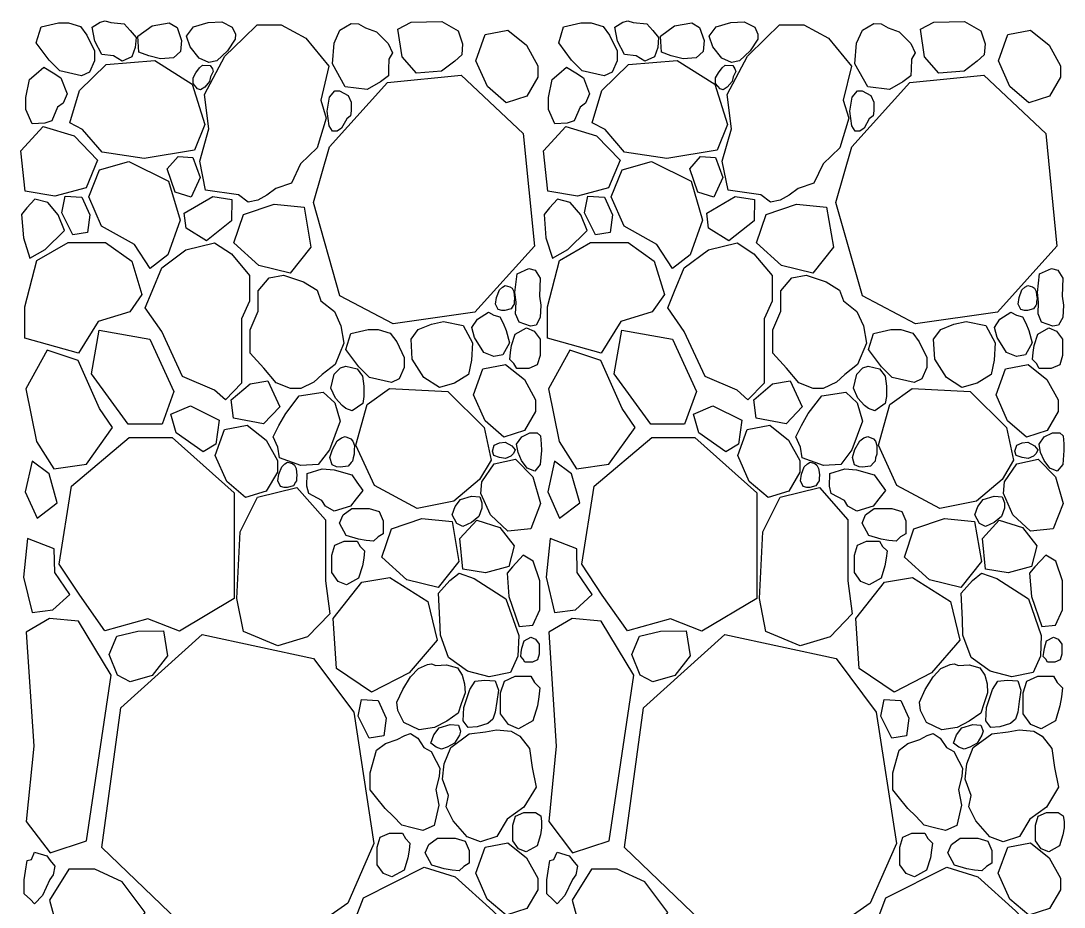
# Model space of a CAD drawing. Header units: millimetres. Extents: x 10227 to 13232, y 2 to 9351.
# Drawn here: x 11567.3 to 11743.4, y 431.4 to 581.2 of the extents above; entities that cross this region are included whole.
import ezdxf

# ---------------------------------------------------------------- set-up
doc = ezdxf.new("R2010")
doc.units = ezdxf.units.MM
doc.layers.add('RETINO', color=20, linetype='Continuous')

msp = doc.modelspace()

# ---------------------------------------------------------------- linework, layer by layer
at = {"layer": 'RETINO'}
for points in [[(11577.57, 571.86), (11573.87, 572.74), (11572.07, 574.5), (11569.9, 577.42), (11570.73, 580.15), (11573.64, 580.85), (11575.35, 580.85), (11577.38, 580.2), (11578.45, 578.75), (11579.73, 576.1), (11579.73, 574.42), (11578.89, 572.49), (11577.57, 571.86)], [(11582.96, 575.23), (11580.99, 575.47), (11579.82, 577.73), (11579.34, 580.08), (11580.71, 580.92), (11581.55, 581.16), (11582.49, 580.89), (11584.75, 580.66), (11585.76, 579.52), (11586.75, 578.32), (11586.61, 576.68), (11586.05, 575.1), (11584.92, 574.57), (11584.42, 574.35), (11582.96, 575.23)], [(11587.24, 575.85), (11587.05, 578.6), (11589.45, 580.33), (11592.37, 580.81)], [(11592.37, 580.81), (11593.68, 580.06)], [(11593.68, 580.06), (11594.43, 577.82), (11594.28, 575.97)], [(11602.18, 576.07), (11600.42, 574.39), (11599.07, 574.13), (11597.4, 574.84), (11595.9, 576.79), (11595.29, 578.56), (11596.47, 580.13), (11598.95, 580.86), (11601.22, 580.99), (11602.97, 580.12), (11603.53, 578.9), (11603.5, 578.05), (11602.18, 576.07)], [(11604.03, 551.79), (11598.48, 552.56), (11597.5, 557.44), (11599.07, 562.91), (11598.34, 568.69), (11601.75, 575.22), (11604.87, 578.24), (11607.19, 580.49), (11611.25, 580.49), (11615.43, 578.24), (11619.3, 573.53), (11617.93, 567.75), (11618.84, 564.71), (11617.32, 559.69), (11614.51, 557.03), (11612.98, 553.72), (11610.34, 552.84), (11608.82, 551.7), (11607.29, 550.89), (11605.67, 550.5), (11604.03, 551.79)], [(11625.76, 569.58), (11622.08, 570.04), (11619.9, 573.91), (11620.18, 577.41), (11621.16, 579.59), (11623.08, 580.69), (11624.32, 580.67), (11625.49, 579.99), (11627.35, 579.29), (11629.34, 577.33), (11630.05, 575.75), (11629.44, 574.7), (11629.4, 573.01), (11629.37, 571.87), (11628.01, 570.86), (11625.76, 569.58)], [(11631.67, 575.07), (11630.96, 579.77), (11633.23, 580.95), (11638.39, 581.07)], [(11638.39, 581.07), (11641.14, 579.49)], [(11641.14, 579.49), (11641.89, 577.25), (11641.74, 575.41)], [(11652.75, 568.43), (11649.26, 567.32), (11646.07, 570.06), (11644.12, 574.43), (11645.71, 578.83), (11649.53, 579.57), (11652.7, 577.03), (11654.61, 573.58), (11654.61, 571.64), (11652.75, 568.43)], [(11665.8, 571.86), (11662.1, 572.74), (11660.3, 574.5), (11658.12, 577.42), (11658.95, 580.15), (11661.87, 580.85), (11663.58, 580.85), (11665.61, 580.2), (11666.68, 578.75), (11667.96, 576.1), (11667.96, 574.42), (11667.12, 572.49), (11665.8, 571.86)], [(11671.19, 575.23), (11669.21, 575.47), (11668.04, 577.73), (11667.57, 580.08), (11668.94, 580.92), (11669.77, 581.16), (11670.71, 580.89), (11672.98, 580.66), (11673.99, 579.52), (11674.98, 578.32), (11674.83, 576.68), (11674.28, 575.1), (11673.15, 574.57), (11672.64, 574.35), (11671.19, 575.23)], [(11675.47, 575.85), (11675.28, 578.6), (11677.67, 580.33), (11680.6, 580.81)], [(11680.6, 580.81), (11681.91, 580.06)], [(11681.91, 580.06), (11682.65, 577.82), (11682.5, 575.97)], [(11690.41, 576.07), (11688.64, 574.39), (11687.3, 574.13), (11685.63, 574.84), (11684.12, 576.79), (11683.51, 578.56), (11684.7, 580.13), (11687.18, 580.86), (11689.45, 580.99), (11691.2, 580.12), (11691.76, 578.9), (11691.73, 578.05), (11690.41, 576.07)], [(11692.26, 551.79), (11686.7, 552.56), (11685.73, 557.44), (11687.3, 562.91), (11686.57, 568.69), (11689.97, 575.22), (11693.09, 578.24), (11695.41, 580.49), (11699.47, 580.49), (11703.65, 578.24), (11707.53, 573.53), (11706.16, 567.75), (11707.07, 564.71), (11705.55, 559.69), (11702.74, 557.03), (11701.2, 553.72), (11698.56, 552.84), (11697.04, 551.7), (11695.52, 550.89), (11693.89, 550.5), (11692.26, 551.79)], [(11713.98, 569.58), (11710.31, 570.04), (11708.13, 573.91), (11708.41, 577.41), (11709.39, 579.59), (11711.3, 580.69), (11712.55, 580.67), (11713.72, 579.99), (11715.58, 579.29), (11717.57, 577.33), (11718.28, 575.75), (11717.66, 574.7), (11717.62, 573.01), (11717.59, 571.87), (11716.24, 570.86), (11713.98, 569.58)], [(11719.89, 575.07), (11719.19, 579.77), (11721.46, 580.95), (11726.61, 581.07)], [(11726.61, 581.07), (11729.37, 579.49)], [(11729.37, 579.49), (11730.12, 577.25), (11729.97, 575.41)], [(11740.97, 568.43), (11737.49, 567.32), (11734.29, 570.06), (11732.35, 574.43), (11733.94, 578.83), (11737.75, 579.57), (11740.93, 577.03), (11742.84, 573.58), (11742.84, 571.64), (11740.97, 568.43)], [(11594.28, 575.97), (11593.09, 574.9)], [(11682.5, 575.97), (11681.32, 574.9)], [(11598.37, 563.64), (11596.65, 559.33), (11588.14, 557.92), (11581.01, 558.98), (11577.73, 562.82), (11575.55, 563.95), (11577.19, 569.41), (11581.7, 573.81), (11589.92, 574.45), (11596.25, 570.44), (11598.37, 563.64)], [(11593.09, 574.9), (11590.88, 574.74), (11588.89, 575.26), (11587.24, 575.85)], [(11640.55, 574.33), (11638.34, 572.67), (11634.08, 572.34), (11631.67, 575.07)], [(11641.74, 575.41), (11640.55, 574.33)], [(11686.6, 563.64), (11684.87, 559.33), (11676.37, 557.92), (11669.24, 558.98), (11665.95, 562.82), (11663.78, 563.95), (11665.42, 569.41), (11669.92, 573.81), (11678.14, 574.45), (11684.47, 570.44), (11686.6, 563.64)], [(11681.32, 574.9), (11679.1, 574.74), (11677.11, 575.26), (11675.47, 575.85)], [(11728.78, 574.33), (11726.57, 572.67), (11722.31, 572.34), (11719.89, 575.07)], [(11729.97, 575.41), (11728.78, 574.33)], [(11569.21, 563.74), (11568.16, 566.19), (11568.16, 568.19), (11568.76, 571.23), (11569.92, 572.23), (11571.21, 573.34), (11572.76, 572.35), (11574.06, 571.51), (11575.11, 568.83), (11574.44, 567.27), (11573.51, 566.59), (11572.51, 564.28), (11571.33, 563.87), (11569.21, 563.74)], [(11599.18, 570.93), (11598.36, 569.94), (11597.65, 569.51), (11597.12, 569.69), (11596.38, 570.59), (11596.38, 571.51), (11596.87, 572.39), (11597.49, 573.21), (11598, 573.68), (11599.27, 573.63), (11599.65, 573.07), (11599.76, 572.6), (11599.33, 571.7), (11599.18, 570.93)], [(11657.44, 563.74), (11656.39, 566.19), (11656.39, 568.19), (11656.99, 571.23), (11658.15, 572.23), (11659.44, 573.34), (11660.98, 572.35), (11662.28, 571.51), (11663.34, 568.83), (11662.66, 567.27), (11661.74, 566.59), (11660.74, 564.28), (11659.56, 563.87), (11657.44, 563.74)], [(11687.4, 570.93), (11686.58, 569.94), (11685.87, 569.51), (11685.35, 569.69), (11684.61, 570.59), (11684.61, 571.51), (11685.1, 572.39), (11685.71, 573.21), (11686.23, 573.68), (11687.5, 573.63), (11687.87, 573.07), (11687.99, 572.6), (11687.56, 571.7), (11687.4, 570.93)], [(11619.39, 559.85), (11629.19, 570.72), (11641.64, 571.99), (11652.1, 562.15), (11654, 543.1), (11643.97, 531.97), (11630.14, 529.96), (11621.15, 534.7), (11616.69, 550.49), (11619.39, 559.85)], [(11707.61, 559.85), (11717.42, 570.72), (11729.87, 571.99), (11740.33, 562.15), (11742.23, 543.1), (11732.19, 531.97), (11718.37, 529.96), (11709.38, 534.7), (11704.92, 550.49), (11707.61, 559.85)], [(11622.32, 564.59), (11621.44, 563.05), (11620.72, 562.53), (11619.92, 562.53), (11619.35, 563.45), (11619.01, 565.91), (11619.41, 568.28), (11620.32, 569.34), (11621.12, 569.34), (11622.58, 568.57), (11623.09, 567.4), (11623.09, 565.94), (11622.95, 565.1), (11622.32, 564.59)], [(11710.55, 564.59), (11709.66, 563.05), (11708.95, 562.53), (11708.15, 562.53), (11707.58, 563.45), (11707.24, 565.91), (11707.64, 568.28), (11708.55, 569.34), (11709.35, 569.34), (11710.81, 568.57), (11711.32, 567.4), (11711.32, 565.94), (11711.18, 565.1), (11710.55, 564.59)], [(11573.04, 551.55), (11568.02, 552.4), (11567.31, 559.21), (11571.1, 563.33), (11576.29, 561.71), (11580.25, 557.6), (11578.31, 552.95), (11573.04, 551.55)], [(11661.27, 551.55), (11656.25, 552.4), (11655.54, 559.21), (11659.32, 563.33), (11664.52, 561.71), (11668.47, 557.6), (11666.54, 552.95), (11661.27, 551.55)], [(11586.47, 543.35), (11580.95, 546.46), (11578.77, 551.41), (11580.61, 556.01), (11585.55, 557.4), (11592.22, 554.06), (11594.18, 547.49), (11592.11, 541.62), (11589.12, 539.32), (11586.47, 543.35)], [(11593.86, 558.26), (11596.37, 558.05), (11597.6, 554.68), (11596.05, 551.4), (11593.35, 552.23), (11592.03, 556.18), (11593.86, 558.26)], [(11674.7, 543.35), (11669.18, 546.46), (11666.99, 551.41), (11668.83, 556.01), (11673.78, 557.4), (11680.45, 554.06), (11682.4, 547.49), (11680.33, 541.62), (11677.34, 539.32), (11674.7, 543.35)], [(11682.08, 558.26), (11684.6, 558.05), (11685.82, 554.68), (11684.28, 551.4), (11681.58, 552.23), (11680.26, 556.18), (11682.08, 558.26)], [(11578.56, 545.39), (11576.07, 544.99), (11574.22, 548.7), (11574.79, 551.52), (11577.61, 551.37), (11578.94, 548.39), (11578.56, 545.39)], [(11595.19, 546.15), (11594.88, 548.66), (11599.71, 551.48), (11602.95, 550.98), (11602.88, 547.39), (11598.63, 543.98), (11595.19, 546.15)], [(11666.79, 545.39), (11664.3, 544.99), (11662.44, 548.7), (11663.02, 551.52), (11665.83, 551.37), (11667.17, 548.39), (11666.79, 545.39)], [(11683.42, 546.15), (11683.11, 548.66), (11687.93, 551.48), (11691.17, 550.98), (11691.11, 547.39), (11686.86, 543.98), (11683.42, 546.15)], [(11567.73, 544.49), (11568.82, 541.06), (11571.43, 542.55), (11574.69, 545.72), (11573.6, 548.38), (11571.84, 550.46), (11569.67, 551.01), (11568.32, 549.56), (11567.42, 548.47), (11567.73, 544.49)], [(11610.06, 550.17), (11615.12, 549.66), (11616.29, 542.91), (11612.78, 538.55), (11607.49, 539.83), (11603.27, 543.66), (11604.89, 548.42), (11610.06, 550.17)], [(11655.96, 544.49), (11657.04, 541.06), (11659.66, 542.55), (11662.91, 545.72), (11661.83, 548.38), (11660.07, 550.46), (11657.9, 551.01), (11656.54, 549.56), (11655.64, 548.47), (11655.96, 544.49)], [(11698.28, 550.17), (11703.35, 549.66), (11704.51, 542.91), (11701.01, 538.55), (11695.71, 539.83), (11691.5, 543.66), (11693.12, 548.42), (11698.28, 550.17)], [(11580.37, 530.35), (11577.04, 525.03), (11567.98, 527.55), (11567.98, 532.87), (11570.02, 540.65), (11575.27, 543.72), (11581.6, 543.72), (11586.03, 540.58), (11587.73, 534.92), (11585.69, 531.99), (11580.37, 530.35)], [(11599.99, 518.78), (11594.62, 521.1), (11591.09, 528.66), (11588.3, 532.67), (11589.45, 535.47), (11591.09, 539.42), (11595.17, 542.48), (11599.99, 543.64), (11602.85, 541.8), (11605.91, 538.12), (11605.91, 533.83), (11604.55, 530.84), (11604.55, 527.84), (11604.55, 522.87), (11604.55, 519.94), (11601.83, 517.15), (11599.99, 518.78)], [(11668.6, 530.35), (11665.26, 525.03), (11656.2, 527.55), (11656.2, 532.87), (11658.25, 540.65), (11663.49, 543.72), (11669.83, 543.72), (11674.25, 540.58), (11675.96, 534.92), (11673.91, 531.99), (11668.6, 530.35)], [(11688.22, 518.78), (11682.85, 521.1), (11679.31, 528.66), (11676.52, 532.67), (11677.68, 535.47), (11679.32, 539.42), (11683.39, 542.48), (11688.22, 543.64), (11691.08, 541.8), (11694.14, 538.12), (11694.14, 533.83), (11692.78, 530.84), (11692.78, 527.84), (11692.78, 522.87), (11692.78, 519.94), (11690.06, 517.15), (11688.22, 518.78)], [(11655.11, 533.15), (11654.99, 531.07), (11654.3, 529.77), (11653.33, 529.58), (11651.41, 530.28), (11650.82, 531.68), (11650.91, 533.61), (11650.73, 535.26), (11651.09, 538.42), (11653.07, 539.32), (11654.14, 539.04), (11655, 537.67), (11654.89, 534.63), (11655.11, 533.15)], [(11743.33, 533.15), (11743.22, 531.07), (11742.52, 529.77), (11741.56, 529.58), (11739.63, 530.28), (11739.05, 531.68), (11739.13, 533.61), (11738.95, 535.26), (11739.31, 538.42), (11741.29, 539.32), (11742.37, 539.04), (11743.23, 537.67), (11743.11, 534.63), (11743.33, 533.15)], [(11620.35, 523.13), (11618.18, 521.43), (11616.77, 520.14), (11614.55, 519.05), (11612.86, 519.05), (11610.4, 519.98), (11608.35, 522.47), (11606.03, 524.99), (11606.03, 528.94), (11607.38, 532.11), (11607.38, 535.54), (11609.25, 537.74), (11611.64, 538.17), (11615.04, 537.07), (11617.31, 535.68), (11617.96, 533.84), (11620.25, 532.04), (11621.35, 529.63), (11621.84, 526.73), (11620.35, 523.13)], [(11708.57, 523.13), (11706.41, 521.43), (11705, 520.14), (11702.78, 519.05), (11701.09, 519.05), (11698.63, 519.98), (11696.58, 522.47), (11694.25, 524.99), (11694.25, 528.94), (11695.61, 532.11), (11695.61, 535.54), (11697.48, 537.74), (11699.87, 538.17), (11703.27, 537.07), (11705.53, 535.68), (11706.19, 533.84), (11708.47, 532.04), (11709.57, 529.63), (11710.06, 526.73), (11708.57, 523.13)], [(11650.07, 532.49), (11649.03, 532.2), (11648.53, 532.2), (11647.89, 532.37), (11647.45, 533.29), (11647.62, 534.44), (11648.09, 535.69), (11648.6, 536.18), (11649.09, 536.46), (11649.89, 536.24), (11650.23, 535.98), (11650.51, 535.42), (11650.58, 534.8), (11650.65, 534.24), (11650.58, 533.74), (11650.58, 533.29), (11650.42, 533.06), (11650.07, 532.49)], [(11738.3, 532.49), (11737.25, 532.2), (11736.75, 532.2), (11736.12, 532.37), (11735.68, 533.29), (11735.85, 534.44), (11736.31, 535.69), (11736.83, 536.18), (11737.32, 536.46), (11738.12, 536.24), (11738.46, 535.98), (11738.74, 535.42), (11738.8, 534.8), (11738.88, 534.24), (11738.8, 533.74), (11738.8, 533.29), (11738.65, 533.06), (11738.3, 532.49)], [(11635.37, 520.92), (11633.4, 524.01), (11633.19, 527.41), (11634.39, 529), (11636.61, 529.9), (11638.65, 530.38), (11641.99, 529.68), (11643.56, 526.77), (11643.41, 523.86), (11642.89, 521.41), (11640.52, 519.95), (11637.97, 519.21), (11635.37, 520.92)], [(11649.25, 528.85), (11649.82, 526.76), (11648.69, 524.72), (11647.18, 524.48), (11645.47, 525.15), (11643.9, 527.66), (11643.45, 529.36), (11644.39, 530.76), (11646.25, 531.92), (11647.15, 531.44), (11648.2, 531.18), (11648.74, 530.07), (11649.25, 528.85)], [(11723.6, 520.92), (11721.63, 524.01), (11721.41, 527.41), (11722.62, 529), (11724.84, 529.9), (11726.88, 530.38), (11730.21, 529.68), (11731.79, 526.77), (11731.64, 523.86), (11731.12, 521.41), (11728.74, 519.95), (11726.19, 519.21), (11723.6, 520.92)], [(11737.48, 528.85), (11738.05, 526.76), (11736.92, 524.72), (11735.41, 524.48), (11733.7, 525.15), (11732.13, 527.66), (11731.67, 529.36), (11732.61, 530.76), (11734.47, 531.92), (11735.38, 531.44), (11736.43, 531.18), (11736.97, 530.07), (11737.48, 528.85)], [(11591.14, 513), (11585.41, 513), (11579.24, 521.53), (11580.54, 528.89), (11589.08, 527.38), (11593.16, 518.56)], [(11629.88, 520.05), (11626.18, 520.93), (11624.37, 522.69), (11622.2, 525.61), (11623.03, 528.34), (11625.95, 529.04), (11627.66, 529.04), (11629.68, 528.39), (11630.76, 526.94), (11632.04, 524.29), (11632.04, 522.61), (11631.2, 520.68), (11629.88, 520.05)], [(11650.17, 526.32), (11650.76, 528.25), (11652.65, 529.29), (11653.95, 528.74), (11654.96, 527.36), (11654.96, 524.62), (11654.48, 523.06), (11653.05, 522.42), (11651.02, 522.42), (11650.54, 523.25), (11649.85, 523.97), (11649.97, 525.11), (11650.17, 526.32)], [(11679.36, 513), (11673.64, 513), (11667.46, 521.53), (11668.76, 528.89), (11677.31, 527.38), (11681.39, 518.56)], [(11718.1, 520.05), (11714.4, 520.93), (11712.6, 522.69), (11710.43, 525.61), (11711.26, 528.34), (11714.17, 529.04), (11715.89, 529.04), (11717.91, 528.39), (11718.98, 526.94), (11720.27, 524.29), (11720.27, 522.61), (11719.42, 520.68), (11718.1, 520.05)], [(11738.4, 526.32), (11738.98, 528.25), (11740.88, 529.29), (11742.18, 528.74), (11743.19, 527.36), (11743.19, 524.62), (11742.71, 523.06), (11741.28, 522.42), (11739.24, 522.42), (11738.77, 523.25), (11738.08, 523.97), (11738.2, 525.11), (11738.4, 526.32)], [(11578.37, 506.29), (11582.8, 512.47), (11580.58, 515.65), (11576.98, 523.77), (11571.75, 525.51), (11568.15, 519), (11569.95, 510.11)], [(11666.6, 506.29), (11671.03, 512.47), (11668.81, 515.65), (11665.21, 523.77), (11659.98, 525.51), (11656.37, 519), (11658.17, 510.11)], [(11619.65, 519.1), (11620.23, 521.48), (11621.25, 522.54), (11622.15, 522.82), (11624.06, 522.36), (11624.99, 521.11), (11625.23, 519.42), (11625.24, 517.68), (11625.02, 516.52), (11623.24, 515.3), (11622.16, 515.67), (11621.53, 516.2), (11620.41, 517.43), (11619.65, 519.1)], [(11652.36, 511.95), (11648.87, 510.85), (11645.68, 513.59), (11643.74, 517.95), (11645.32, 522.36), (11649.14, 523.1), (11652.32, 520.55), (11654.22, 517.11), (11654.22, 515.16), (11652.36, 511.95)], [(11707.88, 519.1), (11708.46, 521.48), (11709.48, 522.54), (11710.38, 522.82), (11712.28, 522.36), (11713.22, 521.11), (11713.46, 519.42), (11713.46, 517.68), (11713.24, 516.52), (11711.47, 515.3), (11710.39, 515.67), (11709.75, 516.2), (11708.64, 517.43), (11707.88, 519.1)], [(11740.59, 511.95), (11737.1, 510.85), (11733.9, 513.59), (11731.96, 517.95), (11733.55, 522.36), (11737.36, 523.1), (11740.54, 520.55), (11742.45, 517.11), (11742.45, 515.16), (11740.59, 511.95)], [(11608.98, 520.35), (11611.01, 515.95), (11608.29, 513.1), (11603.23, 514.05), (11602.81, 517.14), (11606.01, 519.82), (11608.98, 520.35)], [(11697.21, 520.35), (11699.24, 515.95), (11696.51, 513.1), (11691.46, 514.05), (11691.04, 517.14), (11694.23, 519.82), (11697.21, 520.35)], [(11593.16, 518.56), (11591.14, 513)], [(11612.02, 514.81), (11614.32, 517.83), (11618.35, 518.45), (11620.3, 516.61), (11621.19, 513.52), (11619.4, 508.67), (11617.53, 506.22), (11614.58, 506.03), (11610.98, 507.36), (11610.68, 509.13), (11609.92, 510.86), (11610.89, 512.8), (11612.02, 514.81)], [(11625.77, 516.34), (11629.56, 519.03), (11639.37, 518.53), (11645.51, 512.46), (11646.69, 506.92), (11644.76, 503.69), (11640.42, 499.99), (11634.24, 498.75), (11626.99, 502.67), (11623.85, 509.48), (11625.77, 516.34)], [(11681.39, 518.56), (11679.36, 513)], [(11700.25, 514.81), (11702.55, 517.83), (11706.58, 518.45), (11708.52, 516.61), (11709.42, 513.52), (11707.62, 508.67), (11705.75, 506.22), (11702.81, 506.03), (11699.2, 507.36), (11698.91, 509.13), (11698.15, 510.86), (11699.12, 512.8), (11700.25, 514.81)], [(11713.99, 516.34), (11717.79, 519.03), (11727.6, 518.53), (11733.74, 512.46), (11734.92, 506.92), (11732.99, 503.69), (11728.64, 499.99), (11722.47, 498.75), (11715.22, 502.67), (11712.08, 509.48), (11713.99, 516.34)], [(11600.24, 509.65), (11598.09, 508.33), (11593.52, 511.55), (11592.64, 514.71), (11595.93, 516.13), (11600.79, 513.68), (11600.24, 509.65)], [(11688.47, 509.65), (11686.32, 508.33), (11681.75, 511.55), (11680.87, 514.71), (11684.16, 516.13), (11689.02, 513.68), (11688.47, 509.65)], [(11608.74, 501.72), (11605.26, 500.62), (11602.06, 503.36), (11600.12, 507.72), (11601.71, 512.13), (11605.52, 512.87), (11608.7, 510.32), (11610.61, 506.88), (11610.61, 504.93), (11608.74, 501.72)], [(11696.97, 501.72), (11693.48, 500.62), (11690.29, 503.36), (11688.35, 507.72), (11689.94, 512.13), (11693.75, 512.87), (11696.93, 510.32), (11698.83, 506.88), (11698.83, 504.93), (11696.97, 501.72)], [(11622.54, 505.9), (11621.21, 505.73), (11620.59, 505.82), (11619.85, 506.16), (11619.47, 507.37), (11619.9, 508.74), (11620.7, 510.2), (11621.42, 510.69), (11622.07, 510.95), (11623.02, 510.54), (11623.38, 510.15), (11623.63, 509.41), (11623.59, 508.64), (11623.58, 507.94), (11623.4, 507.35), (11623.31, 506.78), (11623.08, 506.54), (11622.54, 505.9)], [(11655, 506.23), (11654.06, 505.08), (11652.78, 505.58), (11651.83, 506.88), (11651.25, 508.21), (11651.01, 509.62), (11651.87, 510.89), (11653.23, 511.56), (11654.48, 511.56), (11655.06, 511.07), (11655.15, 509.68), (11655.19, 508.57), (11655, 506.23)], [(11710.77, 505.9), (11709.43, 505.73), (11708.82, 505.82), (11708.07, 506.16), (11707.7, 507.37), (11708.12, 508.74), (11708.93, 510.2), (11709.65, 510.69), (11710.3, 510.95), (11711.24, 510.54), (11711.61, 510.15), (11711.85, 509.41), (11711.82, 508.64), (11711.8, 507.94), (11711.62, 507.35), (11711.54, 506.78), (11711.31, 506.54), (11710.77, 505.9)], [(11743.22, 506.23), (11742.29, 505.08), (11741.01, 505.58), (11740.05, 506.88), (11739.47, 508.21), (11739.23, 509.62), (11740.1, 510.89), (11741.46, 511.56), (11742.71, 511.56), (11743.29, 511.07), (11743.38, 509.68), (11743.41, 508.57), (11743.22, 506.23)], [(11569.95, 510.11), (11572.86, 505.47)], [(11581.47, 478.11), (11577.24, 484.14), (11573.77, 489.37), (11575.87, 502.54), (11585.62, 510.78), (11592.86, 510.78), (11603.33, 501.41), (11603.33, 483.58), (11594.07, 478.04), (11588.74, 480.11), (11581.47, 478.11)], [(11649.14, 507.24), (11648.12, 507.37), (11647.14, 507.72), (11646.91, 508.45), (11647.22, 509.47), (11648.12, 509.88), (11649.06, 509.99), (11650.2, 509.38), (11650.76, 508.69), (11650.47, 508.05), (11650.03, 507.63), (11649.14, 507.24)], [(11658.17, 510.11), (11661.09, 505.47)], [(11669.7, 478.11), (11665.47, 484.14), (11662, 489.37), (11664.1, 502.54), (11673.84, 510.78), (11681.09, 510.78), (11691.55, 501.41), (11691.55, 483.58), (11682.3, 478.04), (11676.96, 480.11), (11669.7, 478.11)], [(11737.36, 507.24), (11736.35, 507.37), (11735.37, 507.72), (11735.13, 508.45), (11735.45, 509.47), (11736.34, 509.88), (11737.29, 509.99), (11738.43, 509.38), (11738.99, 508.69), (11738.7, 508.05), (11738.26, 507.63), (11737.36, 507.24)], [(11570.05, 497.16), (11573.44, 499.75), (11572.07, 504.62), (11569.19, 506.75), (11568.03, 501.57), (11570.05, 497.16)], [(11572.86, 505.47), (11578.37, 506.29)], [(11613.33, 502.63), (11612.28, 502.33), (11611.78, 502.33), (11611.15, 502.51), (11610.71, 503.43), (11610.88, 504.58), (11611.35, 505.83), (11611.86, 506.31), (11612.35, 506.6), (11613.15, 506.38), (11613.49, 506.12), (11613.77, 505.56), (11613.83, 504.94), (11613.91, 504.38), (11613.83, 503.88), (11613.83, 503.43), (11613.68, 503.2), (11613.33, 502.63)], [(11647.24, 506.31), (11650.81, 507.12), (11653.77, 504.12), (11655.04, 499.61), (11653.39, 495.35), (11649.52, 494.93), (11646.57, 497.73), (11644.96, 501.33), (11645.12, 503.27), (11647.24, 506.31)], [(11658.27, 497.16), (11661.67, 499.75), (11660.29, 504.62), (11657.42, 506.75), (11656.26, 501.57), (11658.27, 497.16)], [(11661.09, 505.47), (11666.6, 506.29)], [(11701.55, 502.63), (11700.51, 502.33), (11700.01, 502.33), (11699.38, 502.51), (11698.93, 503.43), (11699.11, 504.58), (11699.57, 505.83), (11700.09, 506.31), (11700.57, 506.6), (11701.37, 506.38), (11701.71, 506.12), (11701.99, 505.56), (11702.06, 504.94), (11702.13, 504.38), (11702.06, 503.88), (11702.06, 503.43), (11701.91, 503.2), (11701.55, 502.63)], [(11735.47, 506.31), (11739.04, 507.12), (11741.99, 504.12), (11743.26, 499.61), (11741.61, 495.35), (11737.75, 494.93), (11734.8, 497.73), (11733.18, 501.33), (11733.35, 503.27), (11735.47, 506.31)], [(11615.67, 504.67), (11618.19, 505.5), (11620.18, 505.33), (11623.16, 504.46), (11624.05, 503.22), (11625.05, 501.84), (11623.92, 500.39), (11622.98, 499.17), (11620.21, 498.35), (11618.72, 499.16), (11618.12, 500.14), (11615.91, 501.33), (11615.61, 502.55), (11615.67, 504.67)], [(11703.89, 504.67), (11706.42, 505.5), (11708.41, 505.33), (11711.38, 504.46), (11712.28, 503.22), (11713.28, 501.84), (11712.15, 500.39), (11711.2, 499.17), (11708.44, 498.35), (11706.94, 499.16), (11706.35, 500.14), (11704.14, 501.33), (11703.83, 502.55), (11703.89, 504.67)], [(11610.67, 475.56), (11604.87, 478.02), (11603.79, 483.59), (11604.33, 494.82), (11607.27, 500.69), (11613.91, 502.32), (11618.72, 496.85), (11618.72, 486.57), (11619.45, 480.99), (11615.73, 477.11), (11610.67, 475.56)], [(11698.89, 475.56), (11693.1, 478.02), (11692.02, 483.59), (11692.56, 494.82), (11695.49, 500.69), (11702.14, 502.32), (11706.95, 496.85), (11706.95, 486.57), (11707.67, 480.99), (11703.95, 477.11), (11698.89, 475.56)], [(11644.62, 497.41), (11643.4, 496.43), (11641.95, 495.74), (11640.91, 496.25), (11640.13, 497.69), (11640.63, 499.12), (11641.52, 500.27), (11643.4, 500.87), (11644.77, 500.75), (11645.15, 499.75), (11645.15, 498.82), (11644.62, 497.41)], [(11732.85, 497.41), (11731.62, 496.43), (11730.18, 495.74), (11729.14, 496.25), (11728.35, 497.69), (11728.86, 499.12), (11729.75, 500.27), (11731.63, 500.87), (11733, 500.75), (11733.38, 499.75), (11733.37, 498.82), (11732.85, 497.41)], [(11624.3, 493.6), (11622.22, 494.24), (11621.1, 496.27), (11621.7, 497.68), (11623.17, 498.77), (11626.13, 498.77), (11627.81, 498.25), (11628.5, 496.71), (11628.5, 494.52), (11627.61, 494.01), (11626.83, 493.26), (11625.6, 493.39), (11624.3, 493.6)], [(11712.53, 493.6), (11710.45, 494.24), (11709.32, 496.27), (11709.92, 497.68), (11711.4, 498.77), (11714.35, 498.77), (11716.04, 498.25), (11716.73, 496.71), (11716.73, 494.52), (11715.84, 494.01), (11715.06, 493.26), (11713.83, 493.39), (11712.53, 493.6)], [(11635.03, 497.07), (11640.1, 496.56), (11641.26, 489.81), (11637.76, 485.45), (11632.46, 486.73), (11628.25, 490.56), (11629.87, 495.32), (11635.03, 497.07)], [(11645.74, 487.89), (11641.95, 488.53), (11641.41, 493.68), (11644.27, 496.78), (11648.2, 495.56), (11650.61, 492.46), (11649.72, 488.95), (11645.74, 487.89)], [(11723.26, 497.07), (11728.33, 496.56), (11729.49, 489.81), (11725.98, 485.45), (11720.69, 486.73), (11716.47, 490.56), (11718.09, 495.32), (11723.26, 497.07)], [(11733.97, 487.89), (11730.17, 488.53), (11729.64, 493.68), (11732.5, 496.78), (11736.42, 495.56), (11738.84, 492.46), (11737.95, 488.95), (11733.97, 487.89)], [(11573.02, 487.96), (11572.95, 491.96), (11568.45, 493.69), (11567.76, 487.2), (11569.2, 481.23)], [(11624.97, 489.07), (11624.34, 487), (11622.3, 485.87), (11620.9, 486.47), (11619.81, 487.95), (11619.81, 490.9), (11620.33, 492.59), (11621.87, 493.28), (11624.06, 493.28), (11624.57, 492.38), (11625.32, 491.61), (11625.19, 490.38), (11624.97, 489.07)], [(11661.25, 487.96), (11661.18, 491.96), (11656.68, 493.69), (11655.98, 487.2), (11657.42, 481.23)], [(11713.2, 489.07), (11712.57, 487), (11710.53, 485.87), (11709.12, 486.47), (11708.03, 487.95), (11708.03, 490.9), (11708.55, 492.59), (11710.09, 493.28), (11712.29, 493.28), (11712.8, 492.38), (11713.55, 491.61), (11713.41, 490.38), (11713.2, 489.07)], [(11649.71, 483.88), (11651.43, 478.83), (11653.75, 479.04), (11654.92, 481.66), (11654.93, 486.55), (11653.82, 489.85), (11652.1, 490.87), (11650.3, 488.94), (11649.4, 487.85), (11649.71, 483.88)], [(11737.94, 483.88), (11739.66, 478.83), (11741.98, 479.04), (11743.15, 481.66), (11743.16, 486.55), (11742.05, 489.85), (11740.33, 490.87), (11738.52, 488.94), (11737.62, 487.85), (11737.94, 483.88)], [(11572.71, 481.65), (11575.55, 484.23), (11573.02, 487.96)], [(11660.94, 481.65), (11663.78, 484.23), (11661.25, 487.96)], [(11620.06, 480.21), (11624.86, 486.31), (11629.61, 487.11)], [(11629.61, 487.11), (11636.02, 483.08), (11637.6, 476.53)], [(11638.07, 480.01), (11637.83, 484.45), (11639.72, 486.59), (11641.29, 487.85), (11643.86, 486.95), (11649.19, 483.54), (11651.36, 477.34), (11651.23, 473.82), (11649.99, 471.07), (11646.4, 470.36), (11642.71, 471.28), (11639.51, 473.59), (11638.15, 477.35), (11638.07, 480.01)], [(11708.28, 480.21), (11713.09, 486.31), (11717.83, 487.11)], [(11717.83, 487.11), (11724.25, 483.08), (11725.83, 476.53)], [(11726.29, 480.01), (11726.06, 484.45), (11727.95, 486.59), (11729.52, 487.85), (11732.09, 486.95), (11737.41, 483.54), (11739.59, 477.34), (11739.46, 473.82), (11738.21, 471.07), (11734.62, 470.36), (11730.94, 471.28), (11727.74, 473.59), (11726.37, 477.35), (11726.29, 480.01)], [(11569.2, 481.23), (11572.71, 481.65)], [(11657.42, 481.23), (11660.94, 481.65)], [(11572.23, 440.58), (11578.39, 442.61), (11582.55, 470.63), (11577.03, 479.74), (11572.13, 480.18), (11568.2, 477.9), (11569.48, 458.63)], [(11637.6, 476.53), (11632.85, 471.04), (11626.52, 467.74), (11620.6, 471.74), (11620.06, 480.21)], [(11660.46, 440.58), (11666.61, 442.61), (11670.78, 470.63), (11665.26, 479.74), (11660.36, 480.18), (11656.43, 477.9), (11657.71, 458.63)], [(11725.83, 476.53), (11721.08, 471.04), (11714.75, 467.74), (11708.83, 471.74), (11708.28, 480.21)], [(11622.49, 432.08), (11605.83, 420.43), (11598.16, 425.02), (11581, 441.51), (11584.2, 465.11), (11597.93, 477.48), (11616.71, 473.44), (11623.5, 464.39), (11626.9, 442.2), (11622.49, 432.08)], [(11583.54, 477.23), (11587.08, 478.03), (11591.4, 478.09), (11592.07, 473.91), (11589.5, 470.54)], [(11710.72, 432.08), (11694.06, 420.43), (11686.39, 425.02), (11669.23, 441.51), (11672.43, 465.11), (11686.16, 477.48), (11704.94, 473.44), (11711.73, 464.39), (11715.12, 442.2), (11710.72, 432.08)], [(11671.77, 477.23), (11675.31, 478.03), (11679.62, 478.09), (11680.3, 473.91), (11677.73, 470.54)], [(11583.61, 470.6), (11582.23, 474.13), (11583.54, 477.23)], [(11651.9, 475.2), (11652.26, 476.39), (11653.42, 477.03), (11654.22, 476.69), (11654.84, 475.85), (11654.84, 474.16), (11654.55, 473.2), (11653.67, 472.81), (11652.42, 472.81), (11652.13, 473.32), (11651.7, 473.76), (11651.78, 474.46), (11651.9, 475.2)], [(11671.84, 470.6), (11670.46, 474.13), (11671.77, 477.23)], [(11740.13, 475.2), (11740.49, 476.39), (11741.65, 477.03), (11742.45, 476.69), (11743.07, 475.85), (11743.07, 474.16), (11742.77, 473.2), (11741.9, 472.81), (11740.65, 472.81), (11740.36, 473.32), (11739.93, 473.76), (11740.01, 474.46), (11740.13, 475.2)], [(11637.38, 472.27), (11639.18, 472.34), (11641, 471.84), (11641.81, 470.62), (11642.22, 469.17), (11642.3, 467.62), (11641.67, 465.75), (11641.15, 464.17), (11639.2, 462.83), (11637.17, 461.77), (11634.57, 461.4), (11631.95, 462.64), (11630.97, 464.63), (11630.79, 466.07), (11631.79, 468.22), (11633.11, 470.34), (11634.42, 471.72), (11635.96, 472.4), (11636.66, 472.53), (11637.38, 472.27)], [(11725.6, 472.27), (11727.41, 472.34), (11729.23, 471.84), (11730.04, 470.62), (11730.45, 469.17), (11730.52, 467.62), (11729.9, 465.75), (11729.37, 464.17), (11727.43, 462.83), (11725.4, 461.77), (11722.8, 461.4), (11720.18, 462.64), (11719.19, 464.63), (11719.02, 466.07), (11720.01, 468.22), (11721.33, 470.34), (11722.65, 471.72), (11724.18, 472.4), (11724.88, 472.53), (11725.6, 472.27)], [(11589.5, 470.54), (11585.76, 469.51), (11583.61, 470.6)], [(11654.51, 465.41), (11653.76, 462.92), (11651.31, 461.57), (11649.62, 462.29), (11648.31, 464.06), (11648.31, 467.61), (11648.94, 469.63), (11650.79, 470.45), (11653.42, 470.45), (11654.03, 469.38), (11654.93, 468.45), (11654.77, 466.97), (11654.51, 465.41)], [(11677.73, 470.54), (11673.98, 469.51), (11671.84, 470.6)], [(11742.74, 465.41), (11741.98, 462.92), (11739.54, 461.57), (11737.85, 462.29), (11736.54, 464.06), (11736.54, 467.61), (11737.16, 469.63), (11739.01, 470.45), (11741.64, 470.45), (11742.26, 469.38), (11743.16, 468.45), (11742.99, 466.97), (11742.74, 465.41)], [(11646.15, 462.46), (11644.35, 461.91), (11642.84, 461.8), (11641.99, 462.9), (11642.09, 465.17), (11643.12, 468.21), (11644.03, 469.63), (11645.59, 469.76), (11647.4, 469.67), (11647.93, 468.09), (11647.65, 466.15), (11647.38, 464.35), (11646.99, 463.21), (11646.15, 462.46)], [(11734.38, 462.46), (11732.57, 461.91), (11731.06, 461.8), (11730.22, 462.9), (11730.32, 465.17), (11731.35, 468.21), (11732.26, 469.63), (11733.81, 469.76), (11735.63, 469.67), (11736.16, 468.09), (11735.88, 466.15), (11735.61, 464.35), (11735.22, 463.21), (11734.38, 462.46)], [(11628.61, 460.37), (11626.12, 459.97), (11624.26, 463.68), (11624.83, 466.5), (11627.65, 466.35), (11628.98, 463.37), (11628.61, 460.37)], [(11716.83, 460.37), (11714.34, 459.97), (11712.49, 463.68), (11713.06, 466.5), (11715.88, 466.35), (11717.21, 463.37), (11716.83, 460.37)], [(11640.54, 459.12), (11639.31, 458.44), (11638.35, 458.14), (11637.45, 458.47), (11636.52, 459.12), (11637.03, 460.55), (11637.92, 461.7), (11639.79, 462.3), (11641.17, 462.18), (11641.55, 461.18), (11641.35, 460.49), (11640.54, 459.12)], [(11728.77, 459.12), (11727.54, 458.44), (11726.58, 458.14), (11725.67, 458.47), (11724.75, 459.12), (11725.25, 460.55), (11726.15, 461.7), (11728.02, 462.3), (11729.39, 462.18), (11729.77, 461.18), (11729.57, 460.49), (11728.77, 459.12)], [(11637.89, 448.67), (11637.09, 445.21), (11635.2, 444.35), (11633.35, 444.83), (11631.61, 445.29), (11630.16, 446.77), (11628.83, 448.12), (11627.19, 450.13), (11626.3, 451.23), (11626.3, 454.1), (11627.36, 457.92), (11628.85, 459.07), (11630.86, 459.76), (11632.11, 460.45), (11633.08, 460.75), (11634.31, 459.99), (11635.33, 458.41), (11636.58, 457.73), (11637.44, 456.09), (11638.06, 454.92), (11637.94, 453.51), (11637.39, 451.32), (11637.89, 448.67)], [(11643.02, 460.69), (11645.75, 461.02), (11647.63, 461.39), (11650.09, 461.17), (11651.54, 460.29), (11653.16, 458.23), (11653.61, 455.03), (11654.29, 451.67), (11652.24, 448.29), (11649.44, 446.29), (11647.66, 443.35), (11644.92, 442.45), (11642.66, 443.32), (11640.32, 446.02), (11639.11, 448.39), (11639.5, 450.3), (11638.48, 453.02), (11638.79, 455.66), (11639.88, 458.39), (11643.02, 460.69)], [(11726.11, 448.67), (11725.32, 445.21), (11723.42, 444.35), (11721.57, 444.83), (11719.84, 445.29), (11718.39, 446.77), (11717.06, 448.12), (11715.42, 450.13), (11714.53, 451.23), (11714.53, 454.1), (11715.59, 457.92), (11717.08, 459.07), (11719.09, 459.76), (11720.34, 460.45), (11721.31, 460.75), (11722.53, 459.99), (11723.56, 458.41), (11724.8, 457.73), (11725.67, 456.09), (11726.28, 454.92), (11726.16, 453.51), (11725.62, 451.32), (11726.11, 448.67)], [(11731.24, 460.69), (11733.98, 461.02), (11735.86, 461.39), (11738.32, 461.17), (11739.76, 460.29), (11741.38, 458.23), (11741.84, 455.03), (11742.52, 451.67), (11740.47, 448.29), (11737.67, 446.29), (11735.89, 443.35), (11733.15, 442.45), (11730.88, 443.32), (11728.55, 446.02), (11727.33, 448.39), (11727.73, 450.3), (11726.71, 453.02), (11727.02, 455.66), (11728.1, 458.39), (11731.24, 460.69)], [(11569.48, 458.63), (11568.2, 445.87)], [(11657.71, 458.63), (11656.43, 445.87)], [(11655.02, 443.63), (11654.45, 441.76), (11652.61, 440.75), (11651.35, 441.29), (11650.37, 442.62), (11650.37, 445.28), (11650.83, 446.79), (11652.22, 447.41), (11654.2, 447.41), (11655.07, 446.85), (11655.22, 445.91), (11655.21, 444.8), (11655.02, 443.63)], [(11743.24, 443.63), (11742.67, 441.76), (11740.84, 440.75), (11739.57, 441.29), (11738.59, 442.62), (11738.59, 445.28), (11739.06, 446.79), (11740.45, 447.41), (11742.42, 447.41), (11743.3, 446.85), (11743.44, 445.91), (11743.43, 444.8), (11743.24, 443.63)], [(11568.2, 445.87), (11572.23, 440.58)], [(11656.43, 445.87), (11660.46, 440.58)], [(11632.63, 439.73), (11632, 437.65), (11629.96, 436.52), (11628.55, 437.12), (11627.46, 438.6), (11627.46, 441.56), (11627.98, 443.24), (11629.52, 443.93), (11631.72, 443.93), (11632.23, 443.04), (11632.97, 442.26), (11632.84, 441.03), (11632.63, 439.73)], [(11720.86, 439.73), (11720.22, 437.65), (11718.18, 436.52), (11716.78, 437.12), (11715.69, 438.6), (11715.69, 441.56), (11716.21, 443.24), (11717.75, 443.93), (11719.94, 443.93), (11720.45, 443.04), (11721.2, 442.26), (11721.07, 441.03), (11720.86, 439.73)], [(11638.79, 437.91), (11636.72, 438.54), (11635.59, 440.58), (11636.19, 441.99), (11637.67, 443.08), (11640.62, 443.08), (11642.31, 442.56), (11643, 441.02), (11643, 438.83), (11642.11, 438.32), (11641.33, 437.57), (11640.1, 437.7), (11638.79, 437.91)], [(11652.73, 431.17), (11649.25, 430.06), (11646.05, 432.8), (11644.11, 437.17), (11645.7, 441.57), (11649.51, 442.31), (11652.69, 439.77), (11654.6, 436.32), (11654.6, 434.37), (11652.73, 431.17)], [(11727.02, 437.91), (11724.95, 438.54), (11723.82, 440.58), (11724.42, 441.99), (11725.9, 443.08), (11728.85, 443.08), (11730.54, 442.56), (11731.22, 441.02), (11731.22, 438.83), (11730.33, 438.32), (11729.55, 437.57), (11728.32, 437.7), (11727.02, 437.91)], [(11740.96, 431.17), (11737.47, 430.06), (11734.28, 432.8), (11732.33, 437.17), (11733.92, 441.57), (11737.74, 442.31), (11740.92, 439.77), (11742.82, 436.32), (11742.82, 434.37), (11740.96, 431.17)], [(11572.2, 436.07), (11570.94, 433.4), (11569.63, 432), (11568.92, 432.69), (11567.88, 433.68), (11567.88, 436.05), (11568.1, 437.49), (11568.36, 439.29), (11569.08, 439.5), (11569.63, 440.74), (11571.67, 440.09), (11572.28, 439.33), (11573.07, 438.34), (11572.78, 436.91), (11572.2, 436.07)], [(11660.43, 436.07), (11659.17, 433.4), (11657.86, 432), (11657.14, 432.69), (11656.11, 433.68), (11656.11, 436.05), (11656.32, 437.49), (11656.59, 439.29), (11657.31, 439.5), (11657.86, 440.74), (11659.9, 440.09), (11660.51, 439.33), (11661.29, 438.34), (11661.01, 436.91), (11660.43, 436.07)], [(11585.5, 426.5), (11588.32, 430.5), (11584.41, 435.68), (11579.78, 437.87), (11575.42, 437.87), (11572.16, 432.59), (11575.06, 421.87), (11581.51, 421.87), (11585.5, 426.5)], [(11631.89, 400.95), (11626.28, 402.2), (11627.17, 406.2), (11625.14, 413.17), (11622.42, 417.04), (11624.08, 424.23), (11622.68, 426.6), (11625.14, 433.01), (11635.39, 438.19), (11640.65, 436.52), (11646.99, 430.83), (11652.32, 425.21), (11654.29, 414.96), (11651.62, 404.43), (11644, 398.61), (11637.21, 401.39), (11631.89, 400.95)], [(11673.73, 426.5), (11676.54, 430.5), (11672.64, 435.68), (11668.01, 437.87), (11663.65, 437.87), (11660.38, 432.59), (11663.29, 421.87), (11669.73, 421.87), (11673.73, 426.5)], [(11720.12, 400.95), (11714.5, 402.2), (11715.39, 406.2), (11713.36, 413.17), (11710.64, 417.04), (11712.31, 424.23), (11710.91, 426.6), (11713.36, 433.01), (11723.62, 438.19), (11728.88, 436.52), (11735.22, 430.83), (11740.55, 425.21), (11742.51, 414.96), (11739.85, 404.43), (11732.22, 398.61), (11725.44, 401.39), (11720.12, 400.95)]]:
    msp.add_lwpolyline(points, dxfattribs=at)

doc.saveas('drawing.dxf')
